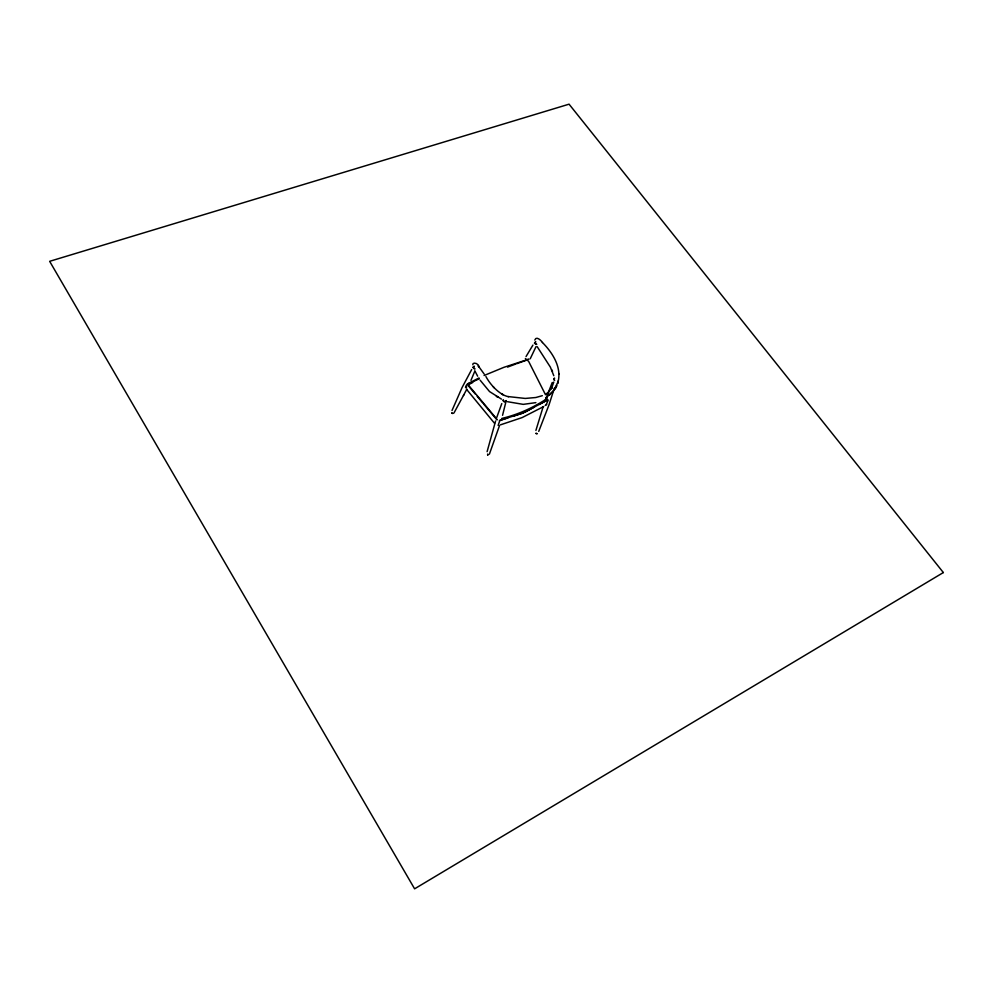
<?xml version="1.0" encoding="UTF-8"?>
<svg xmlns="http://www.w3.org/2000/svg" width="993" height="993" viewBox="0 0 993 993"><rect width="100%" height="100%" fill="white"/><g stroke="black" fill="none" stroke-linecap="round" stroke-linejoin="round"><path stroke-width="1.49" d="M537.052 433.631L535.773 433.333L537.014 433.78M506.182 400.601C506.095 402.736 502.247 401.47 503.352 399.745A1.552 1.179 17.3 0 0 503.166 400.092L503.637 401.296A1.8 1.365 16.2 0 0 504.456 401.693L506.157 400.899L502.557 415.31M472.792 364.741C472.035 362.035 478.552 362.768 479.011 366.876L478.192 365.796L478.738 366.504M553.796 382.007L551.45 388.673L551.86 387.928L547.366 393.451M534.805 340.065C536.232 335.622 541.16 340.475 542.463 342.535M528.909 359.305L528.686 359.032A1.663 0.633 -26.4 0 0 527.891 359.23L527.233 359.727M487.104 451.666L495.594 420.995M554.342 388.213L549.104 404.573L538.74 431.396M535.91 430.403L543.159 406.708M468.609 383.447C466.946 382.814 463.632 390.286 466.822 386.798M499.454 425.774L489.375 454.173M496.748 417.47L501.788 403.592M545.467 399.819L552.257 382.479M474.791 371.233L470.967 380.344M452.014 410.481L462.08 387.543L471.663 369.57M535.972 346.731L530.237 358.771M546.274 404.511L548.273 400.03M466.847 389.169L453.975 412.989M463.483 395.499L463.843 394.854M526.054 356.537L532.918 345.105M525.359 358.523L527.146 359.962L516.534 363.761M546.709 404.672L545.207 405.442M545.852 397.87L553.66 390.621L558.078 381.871L557.607 383.472C562.485 368.192 552.84 352.974 542.414 342.486M553.151 391.267L549.601 394.953M498.126 425.426L499.69 420.958M548.595 392.26L546.858 393.638M546.51 397.399L547.503 396.691M546.262 393.973L548.248 392.694L547.565 393.129M543.73 406.534L522.144 417.581L500.311 424.892M469.242 383.013L479.023 377.911M524.589 412.294L533.837 407.329M539.125 404.486L547.056 400.229M467.765 385.073L472.767 382.479M469.59 383.248L479.296 378.767M484.087 375.503L503.947 367.311L525.471 360.273A2.557 2.172 19.3 0 1 528.773 361.663L545.517 394.742M554.64 378.246L553.734 379.152L554.628 380.356M542.302 395.698L535.848 397.51L525.26 398.441L508.068 396.567M499.392 420.635L507.82 417.941M513.431 416.154L523.261 413.001M535.885 402.637L523.224 404.362L507.423 401.693M474.021 366.355L473.065 367.621L475.076 368.924M499.839 420.349L523.745 412.728L546.435 400.539A2.582 2.234 21.9 0 0 547.131 399.782M474.294 366.33L473.102 367.137L474.22 368.837M535.661 341.89L534.519 343.119L536.729 344.31A1.489 1.179 28.3 0 1 536.208 344.397L534.532 343.144L535.661 341.865M487.6 454.273L487.737 455.34L487.861 454.298M508.565 396.716C500.038 395.189 490.517 385.197 485.9 376.508M501.44 399.112L489.537 391.565L480.115 380.17M554.442 380.257L553.957 378.606A1.514 1.13 19.1 0 1 554.342 378.333M468.708 386.19L475.287 394.035M477.174 396.281L482.821 402.997M483.765 404.139L497.034 419.952M496.885 419.183L469.044 385.88A2.619 1.949 30.7 0 1 468.957 383.211M466.487 389.244L494.539 423.316M493.322 386.836L494.092 387.766M478.614 366.355L484.137 373.989M477.645 376.186L474.89 370.96M537.176 346.656L550.383 367.149L553.796 375.714M551.86 369.93L552.53 371.37M558.798 373.591L558.848 374.212M547.168 398.503A170.585 136.066 -72.2 0 1 501.651 418.463M507.572 367.1A168.525 33.154 -15.6 0 1 515.218 364.232M451.691 413.162L452.969 413.46L451.691 413.113M558.252 381.138L558.066 381.957L558.252 381.138M556.713 385.756L555.583 387.866L556.713 385.756M556.043 387.034L554.777 389.119L556.043 387.034M943.35 572.551L414.602 888.822L49.65 261.32L569.063 104.178L943.35 572.551M502.93 394.618L502.173 394.246L502.93 394.618M497.952 397.126L496.314 396.207L497.977 397.15"/></g></svg>
